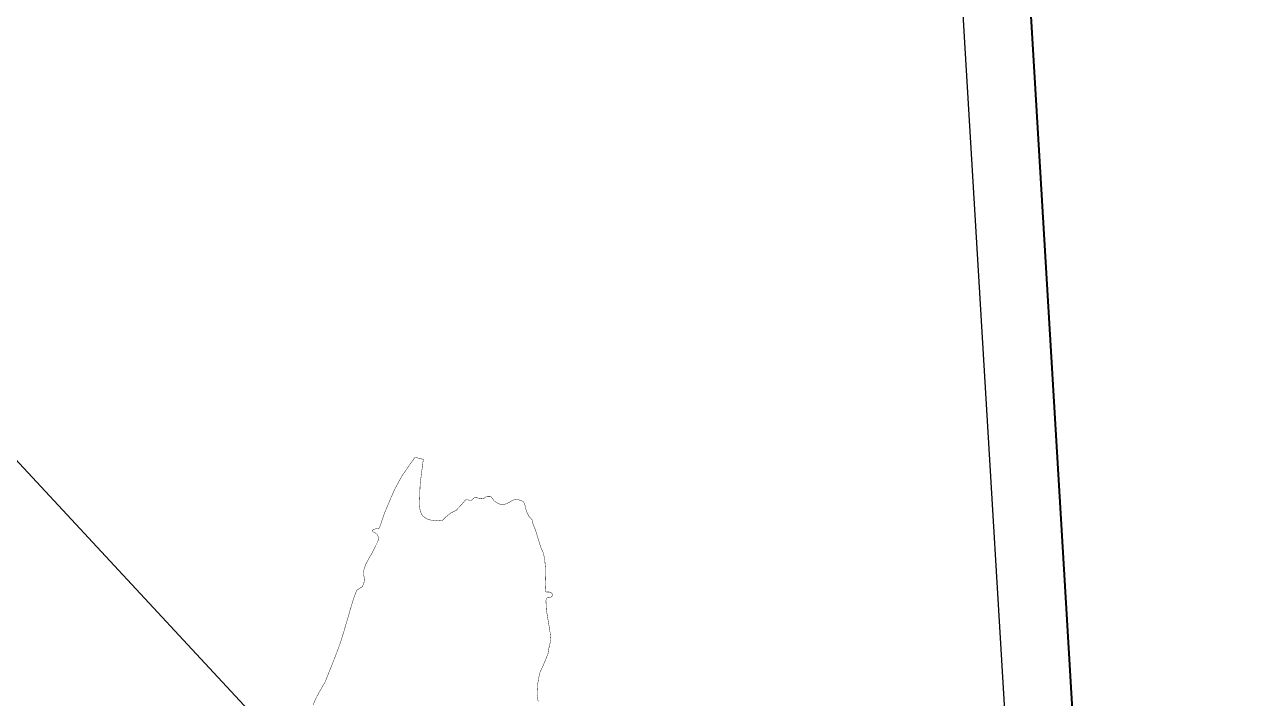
# Model space of a CAD drawing. Header units: millimetres. Extents: x -2018 to 1267, y -2275 to 2585.
# Drawn here: x 542 to 1267, y 970 to 1369 of the extents above; entities that cross this region are included whole.
import ezdxf

# ---------------------------------------------------------------- set-up
doc = ezdxf.new("R2010")
doc.units = ezdxf.units.MM
doc.linetypes.add('DASH', pattern=[0.35, 0.25, -0.1])
for name, color, linetype in [('0block', 7, 'Continuous'), ('0lake', 140, 'DASH'), ('2area_up', 7, 'Continuous')]:
    doc.layers.add(name, color=color, linetype=linetype)
doc.layers.add('0edge', color=40, linetype='Continuous', lineweight=40)

msp = doc.modelspace()

# ---------------------------------------------------------------- linework, layer by layer
at = {"layer": '0block', "color": 7}
msp.add_lwpolyline([(1218.76, 117.88), (1142.23, 685.19), (1139.91, 704.59), (1134.49, 762.35), (1098.72, 1358.46), (1084.46, 1599.52)], dxfattribs=at)
at = {"layer": '0edge'}
msp.add_lwpolyline([(994.5, -665.41), (1024.87, -129.15), (1046.34, -110.34), (1204.94, -122.23), (1263.59, -126.34), (1267.13, -75.63), (1258.64, 121.42), (1213.32, 457.41), (1202.47, 537.87), (1181.91, 690.24), (1179.69, 708.84), (1174.38, 765.41), (1162.69, 960.08), (1157.9, 1040), (1138.65, 1360.82), (1125.47, 1583.56)], dxfattribs=at)
at = {"layer": '0lake', "const_width": 0.25}
msp.add_lwpolyline([(713.04, 966.45), (714.67, 970.1), (714.88, 970.56), (715.12, 971), (716.54, 973.64), (716.78, 974.08), (717.02, 974.52), (720, 979.73), (720.23, 980.17), (720.42, 980.63), (724.35, 990.37), (724.54, 990.83), (724.72, 991.3), (728.99, 1002.51), (729.16, 1002.98), (729.32, 1003.45), (731.22, 1009.67), (731.37, 1010.15), (731.51, 1010.63), (736.71, 1028.38), (736.85, 1028.86), (737.01, 1029.34), (737.52, 1030.75), (737.69, 1031.22), (737.88, 1031.68), (738.81, 1034), (739.07, 1034.41), (739.48, 1034.69), (742.01, 1036.31), (742.35, 1036.64), (742.52, 1037.11), (743.05, 1038.51), (743.21, 1038.99), (743.3, 1039.48), (743.45, 1040.97), (743.45, 1041.47), (743.34, 1041.95), (743.04, 1042.91), (742.93, 1043.39), (742.89, 1043.89), (742.85, 1044.39), (742.87, 1044.89), (743.06, 1045.87), (743.16, 1046.36), (743.28, 1046.84), (744.29, 1049.67), (744.46, 1050.14), (744.67, 1050.59), (747.66, 1055.79), (747.9, 1056.23), (748.13, 1056.67), (751.45, 1063.4), (751.62, 1063.86), (751.7, 1064.36), (751.74, 1064.85), (751.71, 1065.35), (751.48, 1066.32), (751.33, 1066.8), (751.06, 1067.21), (750.35, 1067.91), (749.98, 1068.24), (749.54, 1068.46), (749.06, 1068.62), (748.62, 1068.83), (748.31, 1069.21), (748.3, 1069.67), (748.55, 1070.1), (748.97, 1070.33), (749.45, 1070.47), (749.93, 1070.6), (750.42, 1070.7), (750.91, 1070.8), (751.89, 1070.97), (752.26, 1071.27), (752.47, 1071.72), (752.99, 1073.12), (753.16, 1073.59), (753.32, 1074.07), (755.07, 1079.28), (755.25, 1079.75), (755.44, 1080.21), (759.32, 1089.43), (759.52, 1089.88), (761.35, 1094), (761.56, 1094.45), (761.79, 1094.89), (765.39, 1101.47), (765.64, 1101.91), (765.92, 1102.32), (773.05, 1112.59), (773.42, 1112.91), (773.9, 1112.84), (778.28, 1111.79), (778.26, 1111.33), (778.16, 1110.84), (776.52, 1097.95), (776.45, 1097.45), (776.4, 1096.95), (776.05, 1085.96), (776.04, 1085.46), (776.05, 1084.96), (776.28, 1082.47), (776.33, 1081.97), (776.41, 1081.48), (777.11, 1079.61), (777.3, 1079.14), (777.61, 1078.75), (777.94, 1078.38), (778.28, 1078.02), (778.68, 1077.71), (779.49, 1077.13), (779.9, 1076.84), (780.32, 1076.57), (782.23, 1075.98), (782.71, 1075.84), (786.64, 1075.4), (787.14, 1075.39), (788.63, 1075.52), (789.13, 1075.56), (789.61, 1075.68), (791.42, 1077.41), (791.78, 1077.75), (792.16, 1078.08), (793.71, 1079.34), (794.1, 1079.65), (794.5, 1079.96), (797.19, 1081.29), (797.63, 1081.52), (797.98, 1081.88), (800.74, 1084.77), (801.09, 1085.13), (801.41, 1085.51), (802.65, 1087.09), (802.96, 1087.48), (803.35, 1087.77), (803.85, 1087.78), (804.35, 1087.79), (804.85, 1087.74), (805.34, 1087.65), (805.84, 1087.58), (806.33, 1087.61), (806.83, 1087.65), (807.28, 1087.82), (807.59, 1088.21), (807.91, 1088.6), (808.29, 1088.91), (808.74, 1089.14), (809.2, 1089.28), (809.68, 1089.14), (810.16, 1089.01), (810.64, 1088.88), (811.62, 1088.65), (812.1, 1088.54), (812.59, 1088.47), (813.59, 1088.61), (814.07, 1088.7), (814.51, 1088.93), (814.86, 1089.28), (815.26, 1089.54), (815.76, 1089.6), (816.26, 1089.66), (816.76, 1089.69), (817.76, 1089.68), (818.23, 1089.6), (818.61, 1089.28), (819.26, 1088.52), (819.57, 1088.13), (819.86, 1087.72), (820.13, 1087.3), (820.46, 1086.94), (820.89, 1086.69), (821.76, 1086.2), (822.2, 1085.96), (822.64, 1085.73), (823.99, 1085.07), (824.46, 1084.89), (824.95, 1084.87), (825.93, 1085.03), (826.42, 1085.14), (826.89, 1085.31), (828.27, 1085.9), (828.73, 1086.11), (829.17, 1086.34), (830.87, 1087.38), (831.32, 1087.61), (831.8, 1087.74), (833.27, 1088), (833.77, 1088.06), (834.26, 1088), (836.62, 1087.18), (837.06, 1086.95), (837.43, 1086.62), (837.75, 1086.24), (837.99, 1085.81), (838.16, 1085.34), (838.32, 1084.86), (838.47, 1084.39), (839.22, 1081.48), (839.36, 1081), (839.54, 1080.54), (840.67, 1078.31), (840.91, 1077.87), (841.22, 1077.48), (841.6, 1077.16), (842.01, 1076.87), (842.35, 1076.52), (842.57, 1076.07), (842.71, 1075.6), (842.81, 1075.11), (842.91, 1074.62), (843, 1074.13), (843.15, 1073.65), (844.46, 1070.41), (844.64, 1069.94), (844.81, 1069.47), (846.26, 1064.68), (846.4, 1064.2), (846.55, 1063.73), (847.91, 1059.44), (848.06, 1058.96), (848.26, 1058.5), (849.17, 1056.72), (849.34, 1056.25), (849.45, 1055.77), (850.08, 1052.83), (850.15, 1052.34), (850.19, 1051.84), (850.53, 1047.86), (850.55, 1047.36), (850.57, 1046.86), (850.68, 1041.36), (850.68, 1040.86), (850.67, 1040.36), (850.45, 1034.86), (850.45, 1034.36), (850.57, 1033.89), (850.77, 1033.43), (851.15, 1033.23), (851.65, 1033.25), (852.14, 1033.28), (852.64, 1033.25), (853.14, 1033.18), (853.6, 1033), (854.01, 1032.72), (854.4, 1032.41), (854.59, 1031.97), (854.62, 1031.47), (854.54, 1030.98), (854.35, 1030.52), (853.93, 1030.3), (853.44, 1030.2), (852.94, 1030.14), (851.95, 1030.05), (851.55, 1029.77), (851.2, 1029.42), (851, 1028.97), (850.92, 1028.47), (850.85, 1027.98), (850.86, 1027.48), (851.1, 1022.99), (851.15, 1022.49), (851.23, 1022), (852.53, 1014.1), (852.61, 1013.61), (853.34, 1009.17), (853.4, 1008.67), (853.45, 1008.18), (853.76, 1005.19), (853.73, 1004.69), (853.62, 1004.21), (852.78, 1000.81), (852.66, 1000.32), (852.58, 999.83), (852.1, 996.87), (851.96, 996.39), (851.77, 995.92), (849.47, 990.38), (849.27, 989.93), (849.06, 989.47), (847.18, 985.38), (847.07, 984.9), (846.98, 984.41), (845.9, 978.5), (845.87, 978.01), (845.84, 977.51), (845.58, 972.01), (845.61, 971.51), (845.72, 971.03), (846.27, 968.59)], dxfattribs=at)
at = {"layer": '2area_up'}
msp.add_lwpolyline([(764.39, -836.15), (750.1, -537.59), (776.85, -422.98), (827.51, -328.67), (1009.87, -65.19), (944.44, 213.91), (797.2, 374.39), (762.18, 485.15), (739.24, 650.75), (674.76, 963.54), (485.5, 1167.14), (197.73, 1245.26), (-57.16, 1245.26), (-172.58, 1260.59), (-374.49, 1344.34), (-991.59, 1614.14)], dxfattribs=at)

doc.saveas('drawing.dxf')
